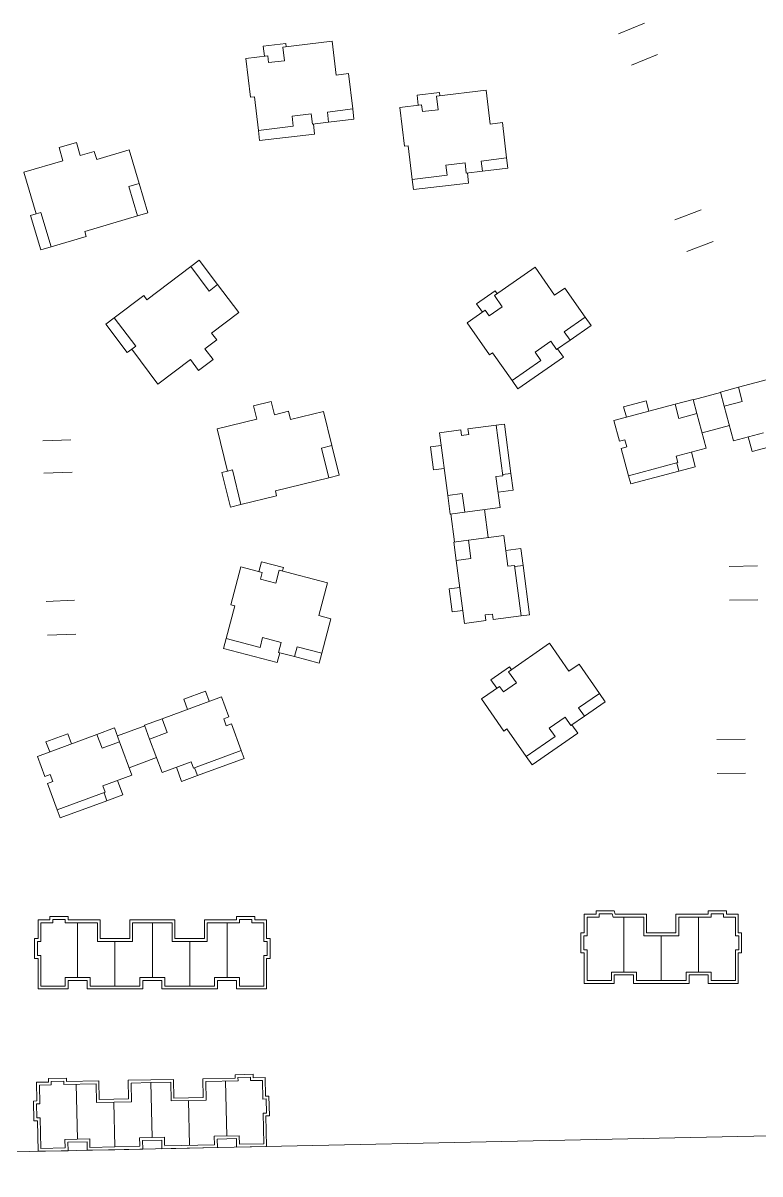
# Model space of a CAD drawing. Extents: x 741202 to 867202, y 603120 to 647617.
# Drawn here: x 809939 to 811501, y 610043 to 612483 of the extents above; entities that cross this region are included whole.
import ezdxf

# ---------------------------------------------------------------- set-up
doc = ezdxf.new("R2010")
doc.units = 0
doc.header["$LTSCALE"] = 1000
doc.header["$MEASUREMENT"] = 0
doc.layers.add('140', color=2, linetype='CONTINUOUS', lineweight=5)

msp = doc.modelspace()

# ---------------------------------------------------------------- linework, layer by layer
at = {"layer": '140', "color": 7}
for p, q in [((811256.8, 612483.1), (811201.3, 612460.3)), ((810495.8, 612439.8), (810448.1, 612434.2)), ((810448.1, 612434.2), (810450.6, 612412.7)), ((810489.5, 612431.8), (810594.3, 612444.3)), ((810492.9, 612403.2), (810489.5, 612431.8)), ((810496.6, 612432.7), (810495.8, 612439.8)), ((810594.3, 612444.3), (810602.8, 612372.8)), ((810411.3, 612408.1), (810457.8, 612413.6)), ((810421.1, 612325.8), (810411.3, 612408.1)), ((810457.8, 612413.6), (810459.5, 612399.3)), ((810459.5, 612399.3), (810492.9, 612403.2)), ((811284.2, 612416.5), (811228.7, 612393.7)), ((810602.8, 612372.8), (810629, 612375.9)), ((810629, 612375.9), (810637.9, 612300.8)), ((810429.4, 612326.8), (810421.1, 612325.8)), ((810437.9, 612255.3), (810429.4, 612326.8)), ((810822.1, 612335.9), (810774.4, 612330.3)), ((810774.4, 612330.3), (810777, 612308.8)), ((810815.8, 612327.9), (810920.6, 612340.4)), ((810819.2, 612299.3), (810815.8, 612327.9)), ((810822.9, 612328.8), (810822.1, 612335.9)), ((810920.6, 612340.4), (810929.1, 612268.9)), ((810637.9, 612300.8), (810584.3, 612294.4)), ((810637.9, 612300.8), (810640.5, 612279.3)), ((810737.6, 612304.2), (810784.1, 612309.7)), ((810747.4, 612221.9), (810737.6, 612304.2)), ((810784.1, 612309.7), (810785.8, 612295.4)), ((810549.7, 612290.3), (810509.2, 612285.5)), ((810509.2, 612285.5), (810511.8, 612264.1)), ((810552.3, 612268.9), (810549.7, 612290.3)), ((810584.3, 612294.4), (810586.8, 612273)), ((810640.5, 612279.3), (810586.8, 612273)), ((810785.8, 612295.4), (810819.2, 612299.3)), ((810511.8, 612264.1), (810437.9, 612255.3)), ((810440.4, 612233.9), (810437.9, 612255.3)), ((810586.8, 612273), (810552.3, 612268.9)), ((810554.7, 612269.2), (810557.2, 612247.7)), ((810929.1, 612268.9), (810955.3, 612272)), ((810955.3, 612272), (810964.2, 612196.9)), ((810052, 612229.7), (810015.1, 612218.8)), ((810060.1, 612202.1), (810052, 612229.7)), ((810557.2, 612247.7), (810440.4, 612233.9)), ((810015.1, 612218.8), (810023.3, 612191.2)), ((810090, 612210.9), (810060.1, 612202.1)), ((810095.1, 612193.6), (810090, 612210.9)), ((810164.2, 612214), (810095.1, 612193.6)), ((810185.2, 612142.6), (810164.2, 612214)), ((810755.7, 612222.9), (810747.4, 612221.9)), ((810764.2, 612151.4), (810755.7, 612222.9)), ((810023.3, 612191.2), (809940.4, 612166.8)), ((810876.1, 612186.4), (810835.5, 612181.6)), ((810835.5, 612181.6), (810838.1, 612160.2)), ((810878.6, 612165), (810876.1, 612186.4)), ((810964.2, 612196.9), (810910.6, 612190.5)), ((810910.6, 612190.5), (810913.2, 612169.1)), ((810964.2, 612196.9), (810966.8, 612175.5)), ((809940.4, 612166.8), (809966.5, 612078.2)), ((810838.1, 612160.2), (810764.2, 612151.4)), ((810913.2, 612169.1), (810878.6, 612165)), ((810881, 612165.3), (810883.5, 612143.8)), ((810966.8, 612175.5), (810913.2, 612169.1)), ((810163.3, 612136.2), (810185.2, 612142.6)), ((810181.6, 612074), (810163.3, 612136.2)), ((810203.5, 612080.4), (810185.2, 612142.6)), ((810766.7, 612130), (810764.2, 612151.4)), ((810883.5, 612143.8), (810766.7, 612130)), ((809966.5, 612078.2), (809976.9, 612081.2)), ((809976.9, 612081.2), (809998.2, 612008.7)), ((811376.9, 612087.2), (811320.8, 612065.8)), ((809955, 612074.8), (809966.5, 612078.2)), ((809976.4, 612002.3), (809955, 612074.8)), ((810070, 612041.1), (810181.6, 612074)), ((810181.6, 612074), (810203.5, 612080.4)), ((810073, 612030.7), (810070, 612041.1)), ((809998.2, 612008.7), (809976.4, 612002.3)), ((809998.2, 612008.7), (810073, 612030.7)), ((811402.5, 612019.9), (811346.4, 611998.5)), ((810201.2, 611896.5), (810294.3, 611966.5)), ((810294.3, 611966.5), (810312.5, 611980.2)), ((810294.3, 611966.5), (810333.2, 611914.7)), ((810312.5, 611980.2), (810351.4, 611928.4)), ((810938.2, 611905), (811024.9, 611965.3)), ((811024.9, 611965.3), (811066, 611906.2)), ((810333.2, 611914.7), (810351.4, 611928.4)), ((810351.4, 611928.4), (810396.2, 611869)), ((810940, 611915), (810900.6, 611887.6)), ((810944.1, 611909.1), (810940, 611915)), ((811066, 611906.2), (811087.7, 611921.2)), ((811087.7, 611921.2), (811130.9, 611859.2)), ((810132.4, 611858.3), (810194.7, 611905.2)), ((810194.7, 611905.2), (810201.2, 611896.5)), ((810900.6, 611887.6), (810913, 611869.9)), ((810954.7, 611881.3), (810938.2, 611905)), ((810396.2, 611869), (810338.6, 611825.7)), ((810880.4, 611847.3), (810918.9, 611874)), ((810918.9, 611874), (810927.1, 611862.2)), ((810927.1, 611862.2), (810954.7, 611881.3)), ((810132.4, 611858.3), (810114.2, 611844.6)), ((810114.2, 611844.6), (810159.7, 611784.2)), ((810177.9, 611797.9), (810132.4, 611858.3)), ((810927.7, 611779.3), (810880.4, 611847.3)), ((811130.9, 611859.2), (811086.5, 611828.3)), ((811143.2, 611841.4), (811098.9, 611810.6)), ((811130.9, 611859.2), (811143.2, 611841.4)), ((810338.6, 611825.7), (810349.5, 611811.3)), ((811086.5, 611828.3), (811098.9, 611810.6)), ((810159.7, 611784.2), (810169.2, 611791.4)), ((810169.2, 611791.4), (810177.9, 611797.9)), ((810224.8, 611717.5), (810169.2, 611791.4)), ((810349.5, 611811.3), (810324.5, 611792.6)), ((810324.5, 611792.6), (810341.8, 611769.6)), ((811058, 611808.5), (811024.5, 611785.2)), ((811070.3, 611790.7), (811058, 611808.5)), ((811098.9, 611810.6), (811070.3, 611790.7)), ((811072.3, 611792.1), (811084.6, 611774.4)), ((810293.8, 611769.5), (810224.8, 611717.5)), ((810311.2, 611746.5), (810293.8, 611769.5)), ((810341.8, 611769.6), (810311.2, 611746.5)), ((810934.6, 611784.1), (810927.7, 611779.3)), ((810975.7, 611725), (810934.6, 611784.1)), ((811036.8, 611767.4), (810975.7, 611725)), ((811084.6, 611774.4), (810988, 611707.2)), ((811024.5, 611785.2), (811036.8, 611767.4)), ((811585.8, 611745.5), (811456, 611710.8)), ((810988, 611707.2), (810975.7, 611725)), ((811418, 611699.4), (811360, 611683.9)), ((811456, 611710.8), (811417.7, 611700.6)), ((811417.7, 611700.6), (811425.8, 611670.4)), ((811456, 611710.8), (811464, 611680.7)), ((810464.8, 611680.4), (810427.5, 611671.3)), ((810427.5, 611671.3), (810434.4, 611643.3)), ((810471.7, 611652.4), (810464.8, 611680.4)), ((811191.6, 611640.2), (811321.5, 611674.9)), ((811259.9, 611682.1), (811212.4, 611669.4)), ((811212.4, 611669.4), (811218.3, 611647.3)), ((811265.8, 611660), (811259.9, 611682.1)), ((811321.5, 611674.9), (811359.7, 611685.1)), ((811321.5, 611674.9), (811329.5, 611644.7)), ((811359.7, 611685.1), (811367.8, 611655)), ((811464, 611680.7), (811425.8, 611670.4)), ((811425.8, 611670.4), (811445.3, 611597.4)), ((810434.4, 611643.3), (810350.4, 611622.8)), ((810502, 611659.8), (810471.7, 611652.4)), ((810506.2, 611642.3), (810502, 611659.8)), ((810576.2, 611659.4), (810506.2, 611642.3)), ((810593.8, 611587.2), (810576.2, 611659.4)), ((811329.5, 611644.7), (811367.8, 611655)), ((811367.8, 611655), (811387.3, 611581.9)), ((810350.4, 611622.8), (810372.4, 611533)), ((810866.9, 611620.5), (810821.7, 611614.5)), ((810868.5, 611608.6), (810866.9, 611620.5)), ((810941.8, 611630.4), (810882.3, 611622.5)), ((810882.3, 611622.5), (810883.9, 611610.6)), ((810959.7, 611632.8), (810941.8, 611630.4)), ((810956, 611523.3), (810941.8, 611630.4)), ((810973.5, 611528.1), (810959.7, 611632.8)), ((811203.4, 611596.2), (811191.6, 611640.2)), ((811436.6, 611629.9), (811378.6, 611614.4)), ((810040.5, 611599.5), (809980.5, 611597.3)), ((810821.7, 611614.5), (810839.3, 611481.3)), ((810883.9, 611610.6), (810868.5, 611608.6)), ((811215, 611599.3), (811203.4, 611596.2)), ((811219, 611584.2), (811215, 611599.3)), ((811445.3, 611597.4), (811509, 611614.4)), ((811476.6, 611605.8), (811484.9, 611574.5)), ((810571.7, 611581.8), (810593.8, 611587.2)), ((810587.1, 611518.8), (810571.7, 611581.8)), ((810609.2, 611524.2), (810593.8, 611587.2)), ((810802.7, 611584.2), (810825.3, 611587.2)), ((810809.1, 611535.4), (810802.7, 611584.2)), ((811207.4, 611581.1), (811219, 611584.2)), ((811222.9, 611523.1), (811207.4, 611581.1)), ((811387.3, 611581.9), (811323.5, 611564.9)), ((811356, 611573.6), (811364.3, 611542.3)), ((811484.9, 611574.5), (811519.7, 611583.7)), ((811327.2, 611551), (811222.9, 611523.1)), ((811323.5, 611564.9), (811327.2, 611551)), ((811329.6, 611533), (811324.9, 611550.4)), ((810043, 611530.9), (809983, 611528.7)), ((810360.7, 611530.2), (810372.4, 611533)), ((810378.7, 611456.7), (810360.7, 611530.2)), ((810372.4, 611533), (810382.9, 611535.6)), ((810382.9, 611535.6), (810400.8, 611462.1)), ((810587.1, 611518.8), (810609.2, 611524.2)), ((810831.7, 611538.4), (810809.1, 611535.4)), ((810941.7, 611521.4), (810956, 611523.3)), ((810950.3, 611456), (810941.7, 611521.4)), ((810973.5, 611528.1), (810955.7, 611525.7)), ((810978.2, 611492.4), (810973.5, 611528.1)), ((811227.5, 611505.7), (811222.9, 611523.1)), ((811329.6, 611533), (811227.5, 611505.7)), ((811364.3, 611542.3), (811329.6, 611533)), ((810474, 611491.2), (810587.1, 611518.8)), ((810400.8, 611462.1), (810476.6, 611480.7)), ((810476.6, 611480.7), (810474, 611491.2)), ((810839.3, 611481.3), (810870.2, 611485.4)), ((810839.3, 611481.3), (810844.5, 611442)), ((810870.2, 611485.4), (810875.4, 611446.1)), ((810946.1, 611488.1), (810978.2, 611492.4)), ((810400.8, 611462.1), (810378.7, 611456.7)), ((810844.5, 611442), (810875.4, 611446.1)), ((810875.4, 611446.1), (810950.3, 611456)), ((810917, 611451.6), (810924.9, 611392.1)), ((810845.6, 611442.2), (810853.5, 611382.7)), ((810852.3, 611382.5), (810883.2, 611386.6)), ((810857.5, 611343.3), (810852.3, 611382.5)), ((810883.2, 611386.6), (810958.2, 611396.5)), ((810888.4, 611347.4), (810883.2, 611386.6)), ((810958.2, 611396.5), (810966.8, 611331.1)), ((810962.4, 611364.4), (810994.6, 611368.6)), ((810994.6, 611368.6), (810999.3, 611333)), ((810379.6, 611249.7), (810400.6, 611329.8)), ((810400.6, 611329.8), (810445.9, 611317.9)), ((810444.4, 611340.6), (810438.9, 611319.7)), ((810490.8, 611328.4), (810444.4, 611340.6)), ((810489, 611321.4), (810490.8, 611328.4)), ((810857.5, 611343.3), (810888.4, 611347.4)), ((810875.1, 611210), (810857.5, 611343.3)), ((810966.8, 611331.1), (810981.1, 611333)), ((810981.1, 611333), (810995.2, 611225.9)), ((810999.3, 611333), (810981.4, 611330.6)), ((810999.3, 611333), (811013.1, 611228.3)), ((811496.1, 611331.9), (811436.1, 611330.9)), ((810445.9, 611317.9), (810442.2, 611303.9)), ((810442.2, 611303.9), (810474.7, 611295.4)), ((810474.7, 611295.4), (810482, 611323.2)), ((810482, 611323.2), (810584.2, 611296.4)), ((810584.2, 611296.4), (810565.9, 611226.8)), ((810865, 611286.2), (810842.4, 611283.2)), ((810842.4, 611283.2), (810848.9, 611234.4)), ((810048.1, 611259), (809988.2, 611256.8)), ((811497.2, 611259.9), (811437.2, 611259)), ((810369.4, 611177.9), (810387.7, 611247.5)), ((810387.7, 611247.5), (810379.6, 611249.7)), ((810565.9, 611226.8), (810591.4, 611220)), ((810848.9, 611234.4), (810871.5, 611237.4)), ((810934.2, 611229.9), (810918.7, 611227.9)), ((810918.7, 611227.9), (810920.3, 611216)), ((810935.8, 611218.1), (810934.2, 611229.9)), ((811013.1, 611228.3), (810995.2, 611225.9)), ((810591.4, 611220), (810572.2, 611146.9)), ((810920.3, 611216), (810875.1, 611210)), ((810995.2, 611225.9), (810935.8, 611218.1)), ((810050.8, 611187), (809990.8, 611184.8)), ((810363.9, 611157), (810369.4, 611177.9)), ((810441.3, 611159), (810369.4, 611177.9)), ((810446.8, 611179.9), (810441.3, 611159)), ((810486.3, 611169.5), (810446.8, 611179.9)), ((810477.6, 611127.1), (810363.9, 611157)), ((810480.8, 611148.6), (810486.3, 611169.5)), ((810519.9, 611160.7), (810514.5, 611139.8)), ((810572.2, 611146.9), (810519.9, 611160.7)), ((810968.5, 611107.6), (811055.2, 611167.9)), ((811055.2, 611167.9), (811096.3, 611108.8)), ((810483.1, 611148), (810477.6, 611127.1)), ((810514.5, 611139.8), (810480.8, 611148.6)), ((810566.7, 611126), (810514.5, 611139.8)), ((810572.2, 611146.9), (810566.7, 611126)), ((810970.3, 611117.7), (810930.9, 611090.3)), ((810984.9, 611084), (810968.5, 611107.6)), ((810974.4, 611111.8), (810970.3, 611117.7)), ((811096.3, 611108.8), (811118, 611123.9)), ((811118, 611123.9), (811161.1, 611061.8)), ((810930.9, 611090.3), (810943.2, 611072.5)), ((810957.4, 611064.8), (810984.9, 611084)), ((810279.8, 611049.2), (810325.9, 611066.2)), ((810325.9, 611066.2), (810333.8, 611044.9)), ((810910.7, 611049.9), (810949.1, 611076.6)), ((810949.1, 611076.6), (810957.4, 611064.8)), ((811161.1, 611061.8), (811116.8, 611031)), ((811161.1, 611061.8), (811173.5, 611044.1)), ((810359.7, 611054.4), (810233.6, 611007.8)), ((810287.7, 611027.8), (810279.8, 611049.2)), ((810375.5, 611011.7), (810359.7, 611054.4)), ((810958, 610981.9), (810910.7, 611049.9)), ((811173.5, 611044.1), (811129.1, 611013.3)), ((810233.6, 611007.8), (810196.5, 610994.1)), ((810233.6, 611007.8), (810244.5, 610978.6)), ((810364.3, 611007.5), (810375.5, 611011.7)), ((810369.7, 610992.9), (810364.3, 611007.5)), ((811088.2, 611011.1), (811054.7, 610987.8)), ((811100.6, 610993.4), (811088.2, 611011.1)), ((811129.1, 611013.3), (811100.6, 610993.4)), ((811116.8, 611031), (811129.1, 611013.3)), ((810095.6, 610974.7), (810132.7, 610988.5)), ((810132.7, 610988.5), (810143.6, 610959.2)), ((810139, 610971.6), (810196.9, 610993)), ((810196.5, 610994.1), (810207.3, 610964.8)), ((810380.9, 610997), (810369.7, 610992.9)), ((810401.7, 610940.7), (810380.9, 610997)), ((810964.9, 610986.7), (810958, 610981.9)), ((811006, 610927.6), (810964.9, 610986.7)), ((811054.7, 610987.8), (811067.1, 610970.1)), ((811102.5, 610994.8), (811114.9, 610977)), ((809969.5, 610928.1), (810095.6, 610974.7)), ((810033.7, 610976.2), (809987.5, 610959.1)), ((809987.5, 610959.1), (809995.4, 610937.7)), ((810041.6, 610954.8), (810033.7, 610976.2)), ((810095.6, 610974.7), (810106.4, 610945.5)), ((810106.4, 610945.5), (810143.6, 610959.2)), ((810143.6, 610959.2), (810169.8, 610888.3)), ((810244.5, 610978.6), (810207.3, 610964.8)), ((810207.3, 610964.8), (810233.5, 610893.9)), ((811067.1, 610970.1), (811006, 610927.6)), ((811114.9, 610977), (811018.3, 610909.9)), ((811470, 610964.5), (811410.1, 610964)), ((810300.4, 610903.3), (810401.7, 610940.7)), ((810408, 610923.9), (810401.7, 610940.7)), ((809985.3, 610885.4), (809969.5, 610928.1)), ((810163.9, 610904), (810221.9, 610925.5)), ((810233.5, 610893.9), (810295.4, 610916.8)), ((810295.4, 610916.8), (810300.4, 610903.3)), ((810308.9, 610887.3), (810408, 610923.9)), ((811018.3, 610909.9), (811006, 610927.6)), ((809996.6, 610889.5), (809985.3, 610885.4)), ((810002, 610874.9), (809996.6, 610889.5)), ((810169.8, 610888.3), (810107.9, 610865.4)), ((810263.9, 610905.2), (810275.1, 610874.8)), ((810275.1, 610874.8), (810308.9, 610887.3)), ((810308.9, 610887.3), (810302.7, 610904.1)), ((811470.6, 610892.5), (811410.6, 610892)), ((809990.7, 610870.7), (810002, 610874.9)), ((810011.5, 610814.5), (809990.7, 610870.7)), ((810107.9, 610865.4), (810112.9, 610851.9)), ((810139.4, 610877.1), (810150.6, 610846.7)), ((810112.9, 610851.9), (810011.5, 610814.5)), ((810116.8, 610834.2), (810110.6, 610851.1)), ((810150.6, 610846.7), (810116.8, 610834.2)), ((810017.8, 610797.6), (810011.5, 610814.5)), ((810116.8, 610834.2), (810017.8, 610797.6)), ((811129, 610553.7), (811129, 610593.3)), ((811129, 610593.3), (811154.2, 610593.3)), ((811154.2, 610593.3), (811154.2, 610600.5)), ((811154.2, 610600.5), (811192.6, 610600.5)), ((811160.2, 610587.3), (811160.2, 610594.5)), ((811160.2, 610594.5), (811188.1, 610594.5)), ((811188.1, 610594.5), (811190.2, 610587.3)), ((811192.6, 610600.5), (811194.7, 610593.3)), ((811194.7, 610593.3), (811261, 610593.3)), ((811261, 610593.3), (811261, 610553.7)), ((811323.4, 610553.7), (811323.4, 610593.3)), ((811323.4, 610593.3), (811391.8, 610593.3)), ((811391.8, 610593.3), (811391.8, 610600.5)), ((811391.8, 610600.5), (811430.2, 610600.5)), ((811397.8, 610587.3), (811397.8, 610594.5)), ((811397.8, 610594.5), (811424.2, 610594.5)), ((811424.2, 610594.5), (811424.2, 610587.3)), ((811430.2, 610600.5), (811430.2, 610593.3)), ((811430.2, 610593.3), (811455.4, 610593.3)), ((811455.4, 610593.3), (811455.4, 610553.7)), ((809995.8, 610581.4), (809970.6, 610581.4)), ((809970.6, 610581.4), (809970.6, 610541.8)), ((809976.6, 610535.8), (809976.6, 610575.4)), ((809976.6, 610575.4), (810001.8, 610575.4)), ((810034.2, 610588.6), (809995.8, 610588.6)), ((809995.8, 610588.6), (809995.8, 610581.4)), ((810001.8, 610575.4), (810001.8, 610582.6)), ((810001.8, 610582.6), (810028.2, 610582.6)), ((810028.2, 610582.6), (810028.2, 610575.4)), ((810028.2, 610575.4), (810096.6, 610575.4)), ((810034.2, 610581.4), (810034.2, 610588.6)), ((810102.6, 610581.4), (810034.2, 610581.4)), ((810054.6, 610459), (810054.6, 610575.4)), ((810096.6, 610575.4), (810096.6, 610535.8)), ((810102.6, 610541.8), (810102.6, 610581.4)), ((810261, 610581.4), (810165, 610581.4)), ((810165, 610581.4), (810165, 610541.8)), ((810171, 610535.8), (810171, 610575.4)), ((810171, 610575.4), (810213, 610575.4)), ((810213, 610459), (810213, 610575.4)), ((810213, 610459), (810213, 610575.4)), ((810255, 610575.4), (810213, 610575.4)), ((810213, 610459), (810213, 610575.4)), ((810213, 610459), (810213, 610575.4)), ((810255, 610535.8), (810255, 610575.4)), ((810261, 610541.8), (810261, 610581.4)), ((810391.8, 610581.4), (810323.4, 610581.4)), ((810323.4, 610581.4), (810323.4, 610541.8)), ((810397.8, 610575.4), (810329.4, 610575.4)), ((810329.4, 610575.4), (810329.4, 610535.8)), ((810371.4, 610459), (810371.4, 610575.4)), ((810430.2, 610588.6), (810391.8, 610588.6)), ((810391.8, 610588.6), (810391.8, 610581.4)), ((810424.2, 610582.6), (810397.8, 610582.6)), ((810397.8, 610582.6), (810397.8, 610575.4)), ((810424.2, 610575.4), (810424.2, 610582.6)), ((810449.4, 610575.4), (810424.2, 610575.4)), ((810430.2, 610581.4), (810430.2, 610588.6)), ((810455.4, 610581.4), (810430.2, 610581.4)), ((810449.4, 610535.8), (810449.4, 610575.4)), ((810455.4, 610541.8), (810455.4, 610581.4)), ((811135, 610547.7), (811135, 610587.3)), ((811135, 610587.3), (811160.2, 610587.3)), ((811190.2, 610587.3), (811255, 610587.3)), ((811213, 610470.9), (811213, 610587.3)), ((811255, 610587.3), (811255, 610547.7)), ((811329.4, 610547.7), (811329.4, 610587.3)), ((811329.4, 610587.3), (811397.8, 610587.3)), ((811371.4, 610470.9), (811371.4, 610587.3)), ((811424.2, 610587.3), (811449.4, 610587.3)), ((811449.4, 610587.3), (811449.4, 610547.7)), ((811121.8, 610511.7), (811121.8, 610553.7)), ((811121.8, 610553.7), (811129, 610553.7)), ((811127.8, 610517.7), (811127.8, 610547.7)), ((811127.8, 610547.7), (811135, 610547.7)), ((811255, 610547.7), (811329.4, 610547.7)), ((811261, 610553.7), (811323.4, 610553.7)), ((811292.2, 610547.7), (811292.2, 610452.9)), ((811449.4, 610547.7), (811456.6, 610547.7)), ((811455.4, 610553.7), (811462.6, 610553.7)), ((811456.6, 610547.7), (811456.6, 610517.7)), ((811462.6, 610553.7), (811462.6, 610511.7)), ((809970.6, 610541.8), (809963.4, 610541.8)), ((809963.4, 610541.8), (809963.4, 610499.8)), ((809969.4, 610505.8), (809969.4, 610535.8)), ((809969.4, 610535.8), (809976.6, 610535.8)), ((810096.6, 610535.8), (810171, 610535.8)), ((810165, 610541.8), (810102.6, 610541.8)), ((810133.8, 610535.8), (810133.8, 610441)), ((810133.8, 610535.8), (810133.8, 610441)), ((810329.4, 610535.8), (810255, 610535.8)), ((810323.4, 610541.8), (810261, 610541.8)), ((810292.2, 610535.8), (810292.2, 610441)), ((810292.2, 610535.8), (810292.2, 610441)), ((810456.6, 610535.8), (810449.4, 610535.8)), ((810462.6, 610541.8), (810455.4, 610541.8)), ((810456.6, 610505.8), (810456.6, 610535.8)), ((810462.6, 610499.8), (810462.6, 610541.8)), ((809963.4, 610499.8), (809970.6, 610499.8)), ((809976.6, 610505.8), (809969.4, 610505.8)), ((809970.6, 610499.8), (809970.6, 610435)), ((809976.6, 610441), (809976.6, 610505.8)), ((810449.4, 610441), (810449.4, 610505.8)), ((810449.4, 610505.8), (810456.6, 610505.8)), ((810455.4, 610435), (810455.4, 610499.8)), ((810455.4, 610499.8), (810462.6, 610499.8)), ((811129, 610511.7), (811121.8, 610511.7)), ((811135, 610517.7), (811127.8, 610517.7)), ((811129, 610446.9), (811129, 610511.7)), ((811135, 610452.9), (811135, 610517.7)), ((811456.6, 610517.7), (811449.4, 610517.7)), ((811449.4, 610517.7), (811449.4, 610452.9)), ((811462.6, 610511.7), (811455.4, 610511.7)), ((811455.4, 610511.7), (811455.4, 610446.9)), ((811239.4, 610470.9), (811186.6, 610470.9)), ((811186.6, 610470.9), (811186.6, 610452.9)), ((811239.4, 610452.9), (811239.4, 610470.9)), ((811397.8, 610470.9), (811345, 610470.9)), ((811345, 610470.9), (811345, 610452.9)), ((811397.8, 610452.9), (811397.8, 610470.9)), ((810081, 610459), (810028.2, 610459)), ((810028.2, 610459), (810028.2, 610441)), ((810034.2, 610435), (810034.2, 610453)), ((810034.2, 610453), (810075, 610453)), ((810075, 610453), (810075, 610435)), ((810081, 610441), (810081, 610459)), ((810213, 610459), (810186.6, 610459)), ((810186.6, 610459), (810186.6, 610444)), ((810192.6, 610435), (810192.6, 610453)), ((810192.6, 610453), (810233.4, 610453)), ((810213, 610459), (810239.4, 610459)), ((810233.4, 610453), (810233.4, 610435)), ((810239.4, 610459), (810239.4, 610444)), ((810345, 610441), (810345, 610459)), ((810345, 610459), (810397.8, 610459)), ((810351, 610435), (810351, 610453)), ((810351, 610453), (810391.8, 610453)), ((810391.8, 610453), (810391.8, 610435)), ((810397.8, 610459), (810397.8, 610441)), ((811192.6, 610446.9), (811129, 610446.9)), ((811186.6, 610452.9), (811135, 610452.9)), ((811233.4, 610464.9), (811192.6, 610464.9)), ((811192.6, 610464.9), (811192.6, 610446.9)), ((811233.4, 610446.9), (811233.4, 610464.9)), ((811351, 610446.9), (811233.4, 610446.9)), ((811345, 610452.9), (811239.4, 610452.9)), ((811391.8, 610464.9), (811351, 610464.9)), ((811351, 610464.9), (811351, 610446.9)), ((811391.8, 610446.9), (811391.8, 610464.9)), ((811455.4, 610446.9), (811391.8, 610446.9)), ((811449.4, 610452.9), (811397.8, 610452.9)), ((809970.6, 610435), (810034.2, 610435)), ((810028.2, 610441), (809976.6, 610441)), ((810075, 610435), (810192.6, 610435)), ((810186.6, 610441), (810081, 610441)), ((810186.6, 610444), (810186.6, 610441)), ((810233.4, 610435), (810292.2, 610435)), ((810239.4, 610444), (810239.4, 610441)), ((810239.4, 610441), (810345, 610441)), ((810292.2, 610435), (810351, 610435)), ((810391.8, 610435), (810455.4, 610435)), ((810397.8, 610441), (810449.4, 610441)), ((810388.5, 610253.2), (810426.9, 610254)), ((810388.6, 610246), (810388.5, 610253.2)), ((810426.9, 610254), (810427, 610246.8)), ((809967.5, 610237.2), (809992.7, 610237.7)), ((809968.3, 610197.6), (809967.5, 610237.2)), ((809973.6, 610231.3), (809998.8, 610231.8)), ((809974.5, 610191.7), (809973.6, 610231.3)), ((809992.6, 610244.9), (810030.9, 610245.7)), ((809992.7, 610237.7), (809992.6, 610244.9)), ((809998.7, 610239), (810025.1, 610239.6)), ((809998.8, 610231.8), (809998.7, 610239)), ((810025.1, 610239.6), (810025.2, 610232.4)), ((810025.2, 610232.4), (810093.6, 610233.8)), ((810030.9, 610245.7), (810031.1, 610238.5)), ((810031.1, 610238.5), (810099.5, 610240)), ((810054.1, 610116.6), (810051.6, 610232.9)), ((810093.6, 610233.8), (810094.4, 610194.2)), ((810099.5, 610240), (810100.3, 610200.4)), ((810161.9, 610241.3), (810257.9, 610243.3)), ((810162.7, 610201.7), (810161.9, 610241.3)), ((810168, 610235.4), (810210, 610236.3)), ((810168.8, 610195.8), (810168, 610235.4)), ((810252, 610237.2), (810210, 610236.3)), ((810212.4, 610119.9), (810210, 610236.3)), ((810212.4, 610119.9), (810210, 610236.3)), ((810212.4, 610119.9), (810210, 610236.3)), ((810212.4, 610119.9), (810210, 610236.3)), ((810252.8, 610197.6), (810252, 610237.2)), ((810257.9, 610243.3), (810258.7, 610203.7)), ((810320.2, 610244.6), (810388.6, 610246)), ((810321.1, 610205), (810320.2, 610244.6)), ((810394.7, 610240.1), (810326.4, 610238.7)), ((810326.4, 610238.7), (810327.2, 610199.1)), ((810370.8, 610123.2), (810368.4, 610239.6)), ((810421, 610247.9), (810394.6, 610247.3)), ((810394.6, 610247.3), (810394.7, 610240.1)), ((810421.1, 610240.7), (810421, 610247.9)), ((810446.3, 610241.2), (810421.1, 610240.7)), ((810427, 610246.8), (810452.2, 610247.4)), ((810447.2, 610201.6), (810446.3, 610241.2)), ((810452.2, 610247.4), (810453, 610207.8)), ((810100.3, 610200.4), (810162.7, 610201.7)), ((810258.7, 610203.7), (810321.1, 610205)), ((810454.4, 610201.8), (810447.2, 610201.6)), ((810453, 610207.8), (810460.2, 610207.9)), ((810455, 610171.8), (810454.4, 610201.8)), ((810460.2, 610207.9), (810461.1, 610165.9)), ((809961.1, 610197.4), (809968.3, 610197.6)), ((809962, 610155.4), (809961.1, 610197.4)), ((809967.3, 610191.6), (809974.5, 610191.7)), ((809967.9, 610161.6), (809967.3, 610191.6)), ((810094.4, 610194.2), (810168.8, 610195.8)), ((810131.6, 610195), (810133.6, 610100.2)), ((810131.6, 610195), (810133.6, 610100.2)), ((810327.2, 610199.1), (810252.8, 610197.6)), ((810290, 610198.3), (810292, 610103.6)), ((810290, 610198.3), (810292, 610103.6)), ((809969.2, 610155.6), (809962, 610155.4)), ((809975.1, 610161.7), (809967.9, 610161.6)), ((809970.6, 610090.8), (809969.2, 610155.6)), ((809976.5, 610096.9), (809975.1, 610161.7)), ((810447.8, 610171.6), (810455, 610171.8)), ((810449.2, 610106.9), (810447.8, 610171.6)), ((810461.1, 610165.9), (810453.9, 610165.8)), ((810453.9, 610165.8), (810455.3, 610101)), ((807677.5, 610042.7), (812717.6, 610148.5)), ((810080.5, 610117.1), (810027.7, 610116)), ((810027.7, 610116), (810028, 610098)), ((810074.6, 610111), (810033.8, 610110.1)), ((810033.8, 610110.1), (810034.2, 610092.1)), ((810075, 610093), (810074.6, 610111)), ((810080.8, 610099.1), (810080.5, 610117.1)), ((810212.4, 610119.9), (810186, 610119.3)), ((810186, 610119.3), (810186.4, 610104.3)), ((810186.4, 610104.3), (810186.4, 610101.3)), ((810233, 610114.3), (810192.2, 610113.5)), ((810192.2, 610113.5), (810192.5, 610095.5)), ((810212.4, 610119.9), (810238.8, 610120.5)), ((810233.3, 610096.3), (810233, 610114.3)), ((810238.8, 610120.5), (810239.1, 610105.5)), ((810239.1, 610105.5), (810239.2, 610102.5)), ((810239.2, 610102.5), (810344.8, 610104.7)), ((810344.4, 610122.7), (810397.2, 610123.8)), ((810344.8, 610104.7), (810344.4, 610122.7)), ((810391.3, 610117.7), (810350.5, 610116.8)), ((810350.5, 610116.8), (810350.9, 610098.8)), ((810391.7, 610099.7), (810391.3, 610117.7)), ((810397.2, 610123.8), (810397.6, 610105.8)), ((810397.6, 610105.8), (810449.2, 610106.9)), ((810034.2, 610092.1), (809970.6, 610090.8)), ((810028, 610098), (809976.5, 610096.9)), ((810133.8, 610094.2), (810075, 610093)), ((810186.4, 610101.3), (810080.8, 610099.1)), ((810192.5, 610095.5), (810133.8, 610094.2)), ((810350.9, 610098.8), (810233.3, 610096.3)), ((810455.3, 610101), (810391.7, 610099.7))]:
    msp.add_line(p, q, dxfattribs=at)

doc.saveas('drawing.dxf')
